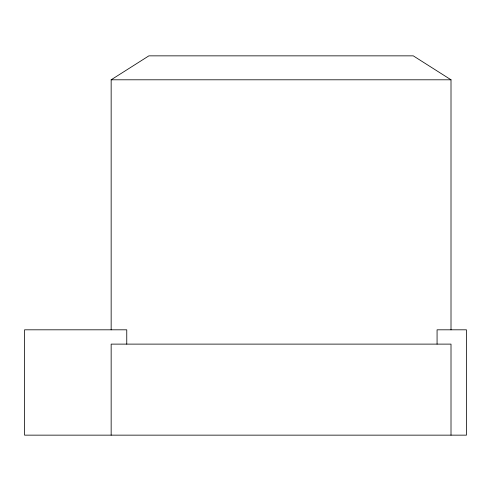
<?xml version="1.0" encoding="UTF-8"?>
<svg xmlns="http://www.w3.org/2000/svg" width="491" height="491" viewBox="0 0 491 491"><rect width="100%" height="100%" fill="white"/><g stroke="black" fill="none" stroke-linecap="round" stroke-linejoin="round"><path stroke-width="0.74" d="M111.156 329.811L111.156 79.794L148.883 55.851L413.281 55.851L451.008 79.794L451.008 329.811M111.156 79.794L451.008 79.794M451.008 435.149L451.008 344.117L111.156 344.117L111.156 435.149M437.07 344.117L437.07 329.811L466.45 329.811L466.45 435.149L24.55 435.149L24.55 329.811L126.758 329.811L126.758 344.117"/></g></svg>
